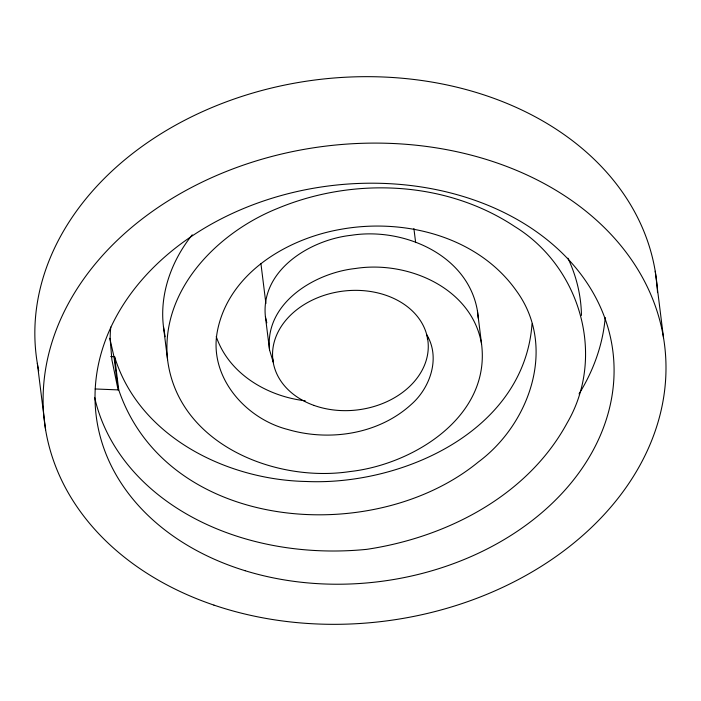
<?xml version="1.0" encoding="UTF-8"?>
<svg xmlns="http://www.w3.org/2000/svg" width="701" height="701" viewBox="0 0 701 701"><rect width="100%" height="100%" fill="white"/><g stroke="black" fill="none" stroke-linecap="round" stroke-linejoin="round"><path stroke-width="1.05" d="M532.024 323.923C524.208 431.378 401.717 485.802 306.135 481.482C226.896 479.887 139.026 436.828 114.596 356.713L110.697 356.555M110.784 327.043L110.53 329.838A183.969 140.927 -7.1 0 0 110.18 339.196L111.888 359.788L118.11 389.896L113.974 356.686L109.794 338.268M427.33 338.846L427.741 337.181M192.249 234.817C171.78 260.334 159.46 293.57 163.438 326.491L167.574 359.709C178.107 443.794 274.582 482.954 350.053 471.545C413.292 464.518 490.77 416.692 481.569 344.06L477.434 310.85C467.821 254.507 403.224 227.106 351.28 235.291C310.403 239.654 260.404 270.043 265.407 316.721L269.543 349.93L273.18 362.014L272.777 358.763M95.143 388.967L118.732 389.922C167.189 532.068 373.186 548.235 478.406 461.95C529.868 423.737 557.111 346.548 516.453 290.906C477.872 236.167 403.82 217.739 340.388 229.402C286.507 238.866 228.701 273.565 217.433 330.881C208.355 376.507 245.184 418.62 287.743 429.468C329.444 441.7 378.566 434.287 411.242 404.451C430.335 387.723 440.684 357.738 426.725 334.701M305.233 400.797C267.519 396.442 228.885 373.966 216.232 336.541M567.924 258.187C576.424 276.028 581.155 295.664 581.462 315.432M266.801 322.802L265.407 316.721M165.138 336.734L163.438 326.491M481.569 344.06C471.957 287.717 407.36 260.316 355.416 268.501C314.547 272.873 264.54 303.253 269.543 349.93M477.434 310.85L478.257 318.28M655.225 271.226L663.505 337.654M413.897 228.517L415.649 242.59M427.251 335.735L427.654 338.986M260.903 263.453L265.898 303.533M114.596 356.713L118.732 389.922M37.328 363.346L45.609 429.774M167.574 359.709C160.091 290.416 217.284 232.662 277.368 208.504C353.199 176.827 445.678 180.595 514.937 226.668C580.016 266.748 606.374 355.722 567.214 422.826C527.634 495.887 446.651 537.369 366.789 549.339A260.351 199.443 -7.1 0 1 94.626 397.397M38.721 370.75A312.427 239.33 -7.1 0 1 316.028 79.87A312.427 239.33 -7.1 0 1 657.512 292.632M605.226 317.492A260.351 199.443 -7.1 0 1 579.044 393.909M213.936 605.112A312.427 239.33 -7.1 0 0 665.521 354.618A312.427 239.33 -7.1 0 0 184.205 191.408A312.427 239.33 -7.1 0 0 213.936 605.112M313.978 405.406A78.109 59.83 -7.1 0 0 428.223 344.34A78.109 59.83 -7.1 0 0 309.045 301.763A78.109 59.83 -7.1 0 0 313.978 405.406M245.07 570.702A260.351 199.443 -7.1 0 0 613.077 352.927A260.351 199.443 -7.1 0 0 205.516 227.518A260.351 199.443 -7.1 0 0 245.07 570.702"/></g></svg>
